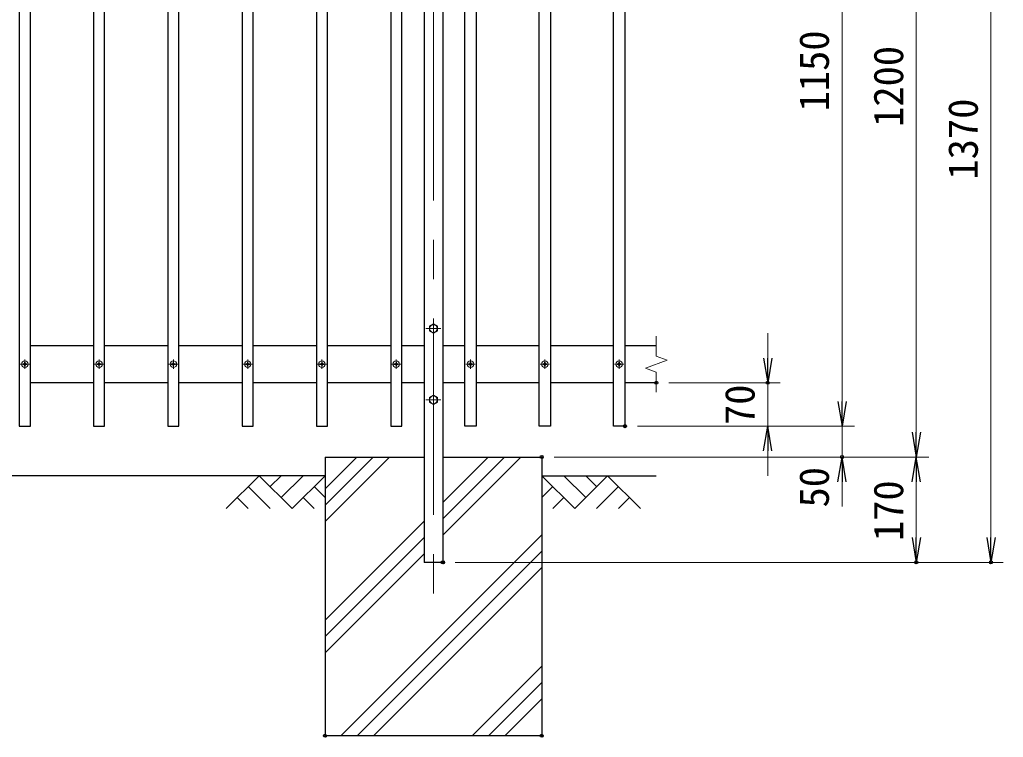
# Model space of a CAD drawing. Units: millimetres, scale not verified. Extents: x -4200 to 4200, y -2970 to 2970.
# Drawn here: x -2199 to -610, y -723 to 436 of the extents above; entities that cross this region are included whole.
import ezdxf
from ezdxf.enums import TextEntityAlignment as Align

# ---------------------------------------------------------------- set-up
doc = ezdxf.new("R2010")
doc.units = ezdxf.units.MM
doc.header["$LTSCALE"] = 10
doc.header["$PDMODE"] = 32
doc.header["$PDSIZE"] = 5
doc.linetypes.add('USER1', pattern=[50.8, 31.75, -6.35, 6.35, -6.35])
for name, color, linetype, lineweight in [('0-2_D-BMK', 2, 'USER1', 13), ('0-3_D-DCR-HCH', 7, 'Continuous', 13), ('0-4_D-STR4', 7, 'Continuous', 25), ('0-5_D-STR1', 1, 'Continuous', 25), ('0-6_D-STR3', 3, 'Continuous', 13), ('0-7_D-BGD', 7, 'Continuous', 25), ('0-8_D-STR-DIM', 7, 'Continuous', 13), ('0-9_0', 7, 'Continuous', 25)]:
    doc.layers.add(name, color=color, linetype=linetype, lineweight=lineweight)
doc.layers.add('0-A_Defpoints', color=8, linetype='Continuous')
doc.styles.add('ＭＳ ゴシック', font='')
doc.styles.get('ＭＳ ゴシック').set_extended_font_data('MS Gothic')

# ---------------------------------------------------------------- blocks, each defined once
blk = doc.blocks.new('_Open')
at = {"layer": '0-9_0'}
blk.add_line((-10, 1.667), (0, 0), dxfattribs=at)
blk.add_lwpolyline([(-10, -1.667), (0, 0), (-10, 0)], dxfattribs=at)

msp = doc.modelspace()

# ---------------------------------------------------------------- linework, layer by layer
at = {"layer": '0-2_D-BMK'}
for p, q in [((-1530.77, 969.91), (-1530.77, -490.09)), ((-1518.77, -62.59), (-1542.77, -62.59)), ((-2183.27, -120.09), (-2198.27, -120.09)), ((-2190.77, -112.59), (-2190.77, -127.59)), ((-2063.27, -120.09), (-2078.27, -120.09)), ((-2070.77, -112.59), (-2070.77, -127.59)), ((-1943.27, -120.09), (-1958.27, -120.09)), ((-1950.77, -112.59), (-1950.77, -127.59)), ((-1823.27, -120.09), (-1838.27, -120.09)), ((-1830.77, -112.59), (-1830.77, -127.59)), ((-1703.27, -120.09), (-1718.27, -120.09)), ((-1710.77, -112.59), (-1710.77, -127.59)), ((-1583.27, -120.09), (-1598.27, -120.09)), ((-1590.77, -112.59), (-1590.77, -127.59)), ((-1463.27, -120.09), (-1478.27, -120.09)), ((-1470.77, -112.59), (-1470.77, -127.59)), ((-1343.27, -120.09), (-1358.27, -120.09)), ((-1350.77, -112.59), (-1350.77, -127.59)), ((-1223.27, -120.09), (-1238.27, -120.09)), ((-1230.77, -112.59), (-1230.77, -127.59)), ((-1518.77, -177.59), (-1542.77, -177.59))]:
    msp.add_line(p, q, dxfattribs=at)
at = {"layer": '0-3_D-DCR-HCH'}
for p, q in [((-1705.77, -374.2), (-1601.66, -270.09)), ((-1705.77, -347.68), (-1628.18, -270.09)), ((-1705.77, -321.17), (-1654.7, -270.09)), ((-1515.77, -396.33), (-1389.53, -270.09)), ((-1515.77, -369.81), (-1416.05, -270.09)), ((-1515.77, -343.3), (-1442.56, -270.09)), ((-1812.2, -300.09), (-1865.41, -353.3)), ((-1812.2, -300.09), (-1758.99, -353.3)), ((-1794.46, -317.82), (-1776.72, -300.09)), ((-1776.72, -335.56), (-1741.25, -300.09)), ((-1758.99, -353.3), (-1705.77, -300.09)), ((-1302.56, -353.3), (-1355.77, -300.09)), ((-1284.82, -335.56), (-1320.3, -300.09)), ((-1249.35, -300.09), (-1302.56, -353.3)), ((-1266.99, -317.92), (-1284.82, -300.09)), ((-1249.35, -300.09), (-1196.14, -353.3)), ((-1829.94, -317.82), (-1794.3, -353.3)), ((-1723.51, -317.82), (-1705.77, -335.48)), ((-1338.04, -317.82), (-1355.77, -335.48)), ((-1231.61, -317.82), (-1267.25, -353.3)), ((-1847.67, -335.56), (-1829.85, -353.3)), ((-1741.25, -335.56), (-1723.43, -353.3)), ((-1320.3, -335.56), (-1338.12, -353.3)), ((-1213.88, -335.56), (-1231.69, -353.3)), ((-1705.77, -533.3), (-1545.77, -373.3)), ((-1680.43, -720.09), (-1355.77, -395.43)), ((-1705.77, -559.81), (-1545.77, -399.81)), ((-1705.77, -586.33), (-1545.77, -426.33)), ((-1653.92, -720.09), (-1355.77, -421.95)), ((-1627.4, -720.09), (-1355.77, -448.46)), ((-1468.3, -720.09), (-1355.77, -607.56)), ((-1441.78, -720.09), (-1355.77, -634.08)), ((-1415.27, -720.09), (-1355.77, -660.59))]:
    msp.add_line(p, q, dxfattribs=at)
at = {"layer": '0-4_D-STR4'}
for p, q in [((-1705.77, -270.09), (-1705.77, -720.09)), ((-1705.77, -270.09), (-1545.77, -270.09)), ((-1515.77, -270.09), (-1355.77, -270.09)), ((-1355.77, -270.09), (-1355.77, -720.09)), ((-1355.77, -720.09), (-1705.77, -720.09))]:
    msp.add_line(p, q, dxfattribs=at)
at = {"layer": '0-5_D-STR1'}
for p, q in [((-1545.77, 919.91), (-1545.77, -440.09)), ((-1515.77, 919.91), (-1515.77, -440.09)), ((-2181.77, -90.09), (-2079.77, -90.09)), ((-2061.77, -90.09), (-1959.77, -90.09)), ((-1941.77, -90.09), (-1839.77, -90.09)), ((-1821.77, -90.09), (-1719.77, -90.09)), ((-1701.77, -90.09), (-1599.77, -90.09)), ((-1581.77, -90.09), (-1545.77, -90.09)), ((-1515.77, -90.09), (-1479.77, -90.09)), ((-1461.77, -90.09), (-1359.77, -90.09)), ((-1341.77, -90.09), (-1239.77, -90.09)), ((-1221.77, -90.09), (-1170.77, -90.09)), ((-2079.77, -150.09), (-2181.77, -150.09)), ((-1959.77, -150.09), (-2061.77, -150.09)), ((-1839.77, -150.09), (-1941.77, -150.09)), ((-1719.77, -150.09), (-1821.77, -150.09)), ((-1599.77, -150.09), (-1701.77, -150.09)), ((-1545.77, -150.09), (-1581.77, -150.09)), ((-1479.77, -150.09), (-1515.77, -150.09)), ((-1359.77, -150.09), (-1461.77, -150.09)), ((-1239.77, -150.09), (-1341.77, -150.09)), ((-1170.77, -150.09), (-1221.77, -150.09)), ((-1515.77, -440.09), (-1545.77, -440.09))]:
    msp.add_line(p, q, dxfattribs=at)
for points in [[(-2199.77, 929.91), (-2199.77, -220.09), (-2181.77, -220.09), (-2181.77, 929.91)], [(-2079.77, 929.91), (-2079.77, -220.09), (-2061.77, -220.09), (-2061.77, 929.91)], [(-1959.77, 929.91), (-1959.77, -220.09), (-1941.77, -220.09), (-1941.77, 929.91)], [(-1839.77, 929.91), (-1839.77, -220.09), (-1821.77, -220.09), (-1821.77, 929.91)], [(-1719.77, 929.91), (-1719.77, -220.09), (-1701.77, -220.09), (-1701.77, 929.91)], [(-1599.77, 929.91), (-1599.77, -220.09), (-1581.77, -220.09), (-1581.77, 929.91)], [(-1461.77, 929.91), (-1461.77, -220.09), (-1479.77, -220.09), (-1479.77, 929.91)], [(-1341.77, 929.91), (-1341.77, -220.09), (-1359.77, -220.09), (-1359.77, 929.91)], [(-1221.77, 929.91), (-1221.77, -220.09), (-1239.77, -220.09), (-1239.77, 929.91)]]:
    msp.add_lwpolyline(points, dxfattribs=at)
at = {"layer": '0-6_D-STR3'}
for p, q in [((-2192.6, -119.7), (-2194.12, -119.72)), ((-2194.12, -119.72), (-2194.12, -120.45)), ((-2194.12, -119.72), (-2194.12, -120.45)), ((-2192.6, -120.48), (-2194.12, -120.45)), ((-2191.68, -119.22), (-2192.6, -119.7)), ((-2191.68, -120.95), (-2192.6, -120.48)), ((-2191.66, -119.2), (-2191.17, -118.28)), ((-2191.66, -120.97), (-2191.17, -121.89)), ((-2191.14, -116.74), (-2191.17, -118.28)), ((-2191.17, -116.74), (-2190.41, -116.74)), ((-2191.14, -123.44), (-2191.17, -121.89)), ((-2191.14, -123.44), (-2190.41, -123.44)), ((-2190.41, -116.74), (-2190.38, -118.28)), ((-2190.41, -123.44), (-2190.38, -121.89)), ((-2189.89, -119.2), (-2190.38, -118.28)), ((-2189.89, -120.97), (-2190.38, -121.89)), ((-2189.87, -119.22), (-2188.95, -119.7)), ((-2189.87, -120.95), (-2188.95, -120.48)), ((-2188.95, -120.48), (-2187.42, -120.45)), ((-2072.6, -119.7), (-2074.12, -119.72)), ((-2074.12, -119.72), (-2074.12, -120.45)), ((-2074.12, -119.72), (-2074.12, -120.45)), ((-2072.6, -120.48), (-2074.12, -120.45)), ((-2071.68, -119.22), (-2072.6, -119.7)), ((-2071.68, -120.95), (-2072.6, -120.48)), ((-2071.66, -119.2), (-2071.17, -118.28)), ((-2071.66, -120.97), (-2071.17, -121.89)), ((-2071.14, -116.74), (-2071.17, -118.28)), ((-2071.17, -116.74), (-2070.41, -116.74)), ((-2071.14, -123.44), (-2071.17, -121.89)), ((-2071.14, -123.44), (-2070.41, -123.44)), ((-2070.41, -116.74), (-2070.38, -118.28)), ((-2070.41, -123.44), (-2070.38, -121.89)), ((-2069.89, -119.2), (-2070.38, -118.28)), ((-2069.89, -120.97), (-2070.38, -121.89)), ((-2069.87, -119.22), (-2068.95, -119.7)), ((-2069.87, -120.95), (-2068.95, -120.48)), ((-2068.95, -120.48), (-2067.42, -120.45)), ((-1952.6, -119.7), (-1954.12, -119.72)), ((-1954.12, -119.72), (-1954.12, -120.45)), ((-1954.12, -119.72), (-1954.12, -120.45)), ((-1952.6, -120.48), (-1954.12, -120.45)), ((-1951.68, -119.22), (-1952.6, -119.7)), ((-1951.68, -120.95), (-1952.6, -120.48)), ((-1951.66, -119.2), (-1951.17, -118.28)), ((-1951.66, -120.97), (-1951.17, -121.89)), ((-1951.14, -116.74), (-1951.17, -118.28)), ((-1951.17, -116.74), (-1950.41, -116.74)), ((-1951.14, -123.44), (-1951.17, -121.89)), ((-1951.14, -123.44), (-1950.41, -123.44)), ((-1950.41, -116.74), (-1950.38, -118.28)), ((-1950.41, -123.44), (-1950.38, -121.89)), ((-1949.89, -119.2), (-1950.38, -118.28)), ((-1949.89, -120.97), (-1950.38, -121.89)), ((-1949.87, -119.22), (-1948.95, -119.7)), ((-1949.87, -120.95), (-1948.95, -120.48)), ((-1948.95, -120.48), (-1947.42, -120.45)), ((-1832.6, -119.7), (-1834.12, -119.72)), ((-1834.12, -119.72), (-1834.12, -120.45)), ((-1834.12, -119.72), (-1834.12, -120.45)), ((-1832.6, -120.48), (-1834.12, -120.45)), ((-1831.68, -119.22), (-1832.6, -119.7)), ((-1831.68, -120.95), (-1832.6, -120.48)), ((-1831.66, -119.2), (-1831.17, -118.28)), ((-1831.66, -120.97), (-1831.17, -121.89)), ((-1831.14, -116.74), (-1831.17, -118.28)), ((-1831.17, -116.74), (-1830.41, -116.74)), ((-1831.14, -123.44), (-1831.17, -121.89)), ((-1831.14, -123.44), (-1830.41, -123.44)), ((-1830.41, -116.74), (-1830.38, -118.28)), ((-1830.41, -123.44), (-1830.38, -121.89)), ((-1829.89, -119.2), (-1830.38, -118.28)), ((-1829.89, -120.97), (-1830.38, -121.89)), ((-1829.87, -119.22), (-1828.95, -119.7)), ((-1829.87, -120.95), (-1828.95, -120.48)), ((-1828.95, -120.48), (-1827.42, -120.45)), ((-1712.6, -119.7), (-1714.12, -119.72)), ((-1714.12, -119.72), (-1714.12, -120.45)), ((-1714.12, -119.72), (-1714.12, -120.45)), ((-1712.6, -120.48), (-1714.12, -120.45)), ((-1711.68, -119.22), (-1712.6, -119.7)), ((-1711.68, -120.95), (-1712.6, -120.48)), ((-1711.66, -119.2), (-1711.17, -118.28)), ((-1711.66, -120.97), (-1711.17, -121.89)), ((-1711.14, -116.74), (-1711.17, -118.28)), ((-1711.17, -116.74), (-1710.41, -116.74)), ((-1711.14, -123.44), (-1711.17, -121.89)), ((-1711.14, -123.44), (-1710.41, -123.44)), ((-1710.41, -116.74), (-1710.38, -118.28)), ((-1710.41, -123.44), (-1710.38, -121.89)), ((-1709.89, -119.2), (-1710.38, -118.28)), ((-1709.89, -120.97), (-1710.38, -121.89)), ((-1709.87, -119.22), (-1708.95, -119.7)), ((-1709.87, -120.95), (-1708.95, -120.48)), ((-1708.95, -120.48), (-1707.42, -120.45)), ((-1592.6, -119.7), (-1594.12, -119.72)), ((-1594.12, -119.72), (-1594.12, -120.45)), ((-1594.12, -119.72), (-1594.12, -120.45)), ((-1592.6, -120.48), (-1594.12, -120.45)), ((-1591.68, -119.22), (-1592.6, -119.7)), ((-1591.68, -120.95), (-1592.6, -120.48)), ((-1591.66, -119.2), (-1591.17, -118.28)), ((-1591.66, -120.97), (-1591.17, -121.89)), ((-1591.14, -116.74), (-1591.17, -118.28)), ((-1591.17, -116.74), (-1590.41, -116.74)), ((-1591.14, -123.44), (-1591.17, -121.89)), ((-1591.14, -123.44), (-1590.41, -123.44)), ((-1590.41, -116.74), (-1590.38, -118.28)), ((-1590.41, -123.44), (-1590.38, -121.89)), ((-1589.89, -119.2), (-1590.38, -118.28)), ((-1589.89, -120.97), (-1590.38, -121.89)), ((-1589.87, -119.22), (-1588.95, -119.7)), ((-1589.87, -120.95), (-1588.95, -120.48)), ((-1588.95, -120.48), (-1587.42, -120.45)), ((-1472.6, -119.7), (-1474.12, -119.72)), ((-1474.12, -119.72), (-1474.12, -120.45)), ((-1474.12, -119.72), (-1474.12, -120.45)), ((-1472.6, -120.48), (-1474.12, -120.45)), ((-1471.68, -119.22), (-1472.6, -119.7)), ((-1471.68, -120.95), (-1472.6, -120.48)), ((-1471.66, -119.2), (-1471.17, -118.28)), ((-1471.66, -120.97), (-1471.17, -121.89)), ((-1471.14, -116.74), (-1471.17, -118.28)), ((-1471.17, -116.74), (-1470.41, -116.74)), ((-1471.14, -123.44), (-1471.17, -121.89)), ((-1471.14, -123.44), (-1470.41, -123.44)), ((-1470.41, -116.74), (-1470.38, -118.28)), ((-1470.41, -123.44), (-1470.38, -121.89)), ((-1469.89, -119.2), (-1470.38, -118.28)), ((-1469.89, -120.97), (-1470.38, -121.89)), ((-1469.87, -119.22), (-1468.95, -119.7)), ((-1469.87, -120.95), (-1468.95, -120.48)), ((-1468.95, -120.48), (-1467.42, -120.45)), ((-1352.6, -119.7), (-1354.12, -119.72)), ((-1354.12, -119.72), (-1354.12, -120.45)), ((-1354.12, -119.72), (-1354.12, -120.45)), ((-1352.6, -120.48), (-1354.12, -120.45)), ((-1351.68, -119.22), (-1352.6, -119.7)), ((-1351.68, -120.95), (-1352.6, -120.48)), ((-1351.66, -119.2), (-1351.17, -118.28)), ((-1351.66, -120.97), (-1351.17, -121.89)), ((-1351.14, -116.74), (-1351.17, -118.28)), ((-1351.17, -116.74), (-1350.41, -116.74)), ((-1351.14, -123.44), (-1351.17, -121.89)), ((-1351.14, -123.44), (-1350.41, -123.44)), ((-1350.41, -116.74), (-1350.38, -118.28)), ((-1350.41, -123.44), (-1350.38, -121.89)), ((-1349.89, -119.2), (-1350.38, -118.28)), ((-1349.89, -120.97), (-1350.38, -121.89)), ((-1349.87, -119.22), (-1348.95, -119.7)), ((-1349.87, -120.95), (-1348.95, -120.48)), ((-1348.95, -120.48), (-1347.42, -120.45)), ((-1232.6, -119.7), (-1234.12, -119.72)), ((-1234.12, -119.72), (-1234.12, -120.45)), ((-1234.12, -119.72), (-1234.12, -120.45)), ((-1232.6, -120.48), (-1234.12, -120.45)), ((-1231.68, -119.22), (-1232.6, -119.7)), ((-1231.68, -120.95), (-1232.6, -120.48)), ((-1231.66, -119.2), (-1231.17, -118.28)), ((-1231.66, -120.97), (-1231.17, -121.89)), ((-1231.14, -116.74), (-1231.17, -118.28)), ((-1231.17, -116.74), (-1230.41, -116.74)), ((-1231.14, -123.44), (-1231.17, -121.89)), ((-1231.14, -123.44), (-1230.41, -123.44)), ((-1230.41, -116.74), (-1230.38, -118.28)), ((-1230.41, -123.44), (-1230.38, -121.89)), ((-1229.89, -119.2), (-1230.38, -118.28)), ((-1229.89, -120.97), (-1230.38, -121.89)), ((-1229.87, -119.22), (-1228.95, -119.7)), ((-1229.87, -120.95), (-1228.95, -120.48)), ((-1228.95, -120.48), (-1227.42, -120.45))]:
    msp.add_line(p, q, dxfattribs=at)
for points in [[(-1524.27, -58.83), (-1530.77, -55.08), (-1537.27, -58.83), (-1537.27, -66.34), (-1530.77, -70.09), (-1524.27, -66.34)], [(-1524.27, -173.83), (-1530.77, -170.08), (-1537.27, -173.83), (-1537.27, -181.34), (-1530.77, -185.09), (-1524.27, -181.34)]]:
    msp.add_lwpolyline(points, close=True, dxfattribs=at)
for points in [[(-2188.95, -119.7), (-2187.42, -119.72), (-2187.42, -120.45)], [(-2068.95, -119.7), (-2067.42, -119.72), (-2067.42, -120.45)], [(-1948.95, -119.7), (-1947.42, -119.72), (-1947.42, -120.45)], [(-1828.95, -119.7), (-1827.42, -119.72), (-1827.42, -120.45)], [(-1708.95, -119.7), (-1707.42, -119.72), (-1707.42, -120.45)], [(-1588.95, -119.7), (-1587.42, -119.72), (-1587.42, -120.45)], [(-1468.95, -119.7), (-1467.42, -119.72), (-1467.42, -120.45)], [(-1348.95, -119.7), (-1347.42, -119.72), (-1347.42, -120.45)], [(-1228.95, -119.7), (-1227.42, -119.72), (-1227.42, -120.45)]]:
    msp.add_lwpolyline(points, dxfattribs=at)
for centre, radius in [((-1530.77, -62.59), 6.25), ((-2190.77, -120.09), 5.25), ((-2070.77, -120.09), 5.25), ((-1950.77, -120.09), 5.25), ((-1830.77, -120.09), 5.25), ((-1710.77, -120.09), 5.25), ((-1590.77, -120.09), 5.25), ((-1470.77, -120.09), 5.25), ((-1350.77, -120.09), 5.25), ((-1230.77, -120.09), 5.25), ((-1530.77, -177.59), 6.25)]:
    msp.add_circle(centre, radius, dxfattribs=at)
at = {"layer": '0-7_D-BGD'}
for p, q in [((-1705.77, -300.09), (-3155.77, -300.09)), ((-1355.77, -300.09), (-1170.77, -300.09))]:
    msp.add_line(p, q, dxfattribs=at)
at = {"layer": '0-8_D-STR-DIM'}
for p, q in [((-870.77, -180.09), (-870.77, 889.91)), ((-750.77, -230.09), (-750.77, 889.91)), ((-630.25, 889.91), (-630.25, -400.09)), ((-1170.77, -75.09), (-1170.77, -107.26)), ((-990.77, -110.09), (-990.77, -70.09)), ((-1153.15, -113.67), (-1170.77, -107.26)), ((-1188.39, -126.5), (-1153.15, -113.67)), ((-1170.77, -132.91), (-1188.39, -126.5)), ((-1170.77, -132.91), (-1170.77, -165.09)), ((-870.77, -180.09), (-870.77, -140.09)), ((-1150.77, -150.09), (-970.77, -150.09)), ((-990.77, -220.09), (-990.77, -150.09)), ((-1201.27, -220.09), (-850.77, -220.09)), ((-1201.27, -220.09), (-850.77, -220.09)), ((-1201.27, -220.09), (-970.77, -220.09)), ((-870.77, -220.09), (-870.77, -270.09)), ((-1335.77, -270.09), (-730.77, -270.09)), ((-1335.77, -270.09), (-730.77, -270.09)), ((-1335.77, -270.09), (-850.77, -270.09)), ((-990.77, -260.09), (-990.77, -300.09)), ((-870.77, -310.09), (-870.77, -350.09)), ((-750.77, -310.09), (-750.77, -400.09)), ((-1495.77, -440.09), (-730.77, -440.09)), ((-1495.25, -440.09), (-610.25, -440.09))]:
    msp.add_line(p, q, dxfattribs=at)
at = {"layer": '0-A_Defpoints'}
for p in [(-1170.77, -150.09), (-990.77, -150.09), (-1221.27, -220.09), (-1355.77, -270.09), (-870.77, -270.09), (-1515.77, -440.09), (-1515.25, -440.09), (-750.77, -440.09), (-630.25, -440.09), (-1705.77, -720.09), (-1355.77, -720.09)]:
    msp.add_point(p, dxfattribs=at)

# ---------------------------------------------------------------- block references
at = {"layer": '0-8_D-STR-DIM', "xscale": 4, "yscale": 4}
for p, rotation in [((-990.77, -150.09), 270), ((-870.77, -220.09), 270), ((-870.77, -220.09), 270), ((-990.77, -220.09), 90), ((-750.77, -270.09), 270), ((-870.77, -270.09), 90), ((-750.77, -270.09), 90), ((-750.77, -440.09), 270), ((-630.25, -440.09), 270)]:
    msp.add_blockref('_Open', p, dxfattribs=dict(at, rotation=rotation))

# ---------------------------------------------------------------- texts
at = {"layer": '0-8_D-STR-DIM', "style": 'ＭＳ ゴシック'}
for s, p in [('1150', (-877.52, 288.01)), ('1200', (-757.52, 263.01)), ('1370', (-637, 178.01)), ('70', (-997.52, -218.34)), ('50', (-877.53, -351.51)), ('170', (-757.52, -405.74))]:
    msp.add_text(s, height=48.09, rotation=90, dxfattribs=at).set_placement(p, align=Align.BOTTOM_LEFT)

doc.saveas('drawing.dxf')
